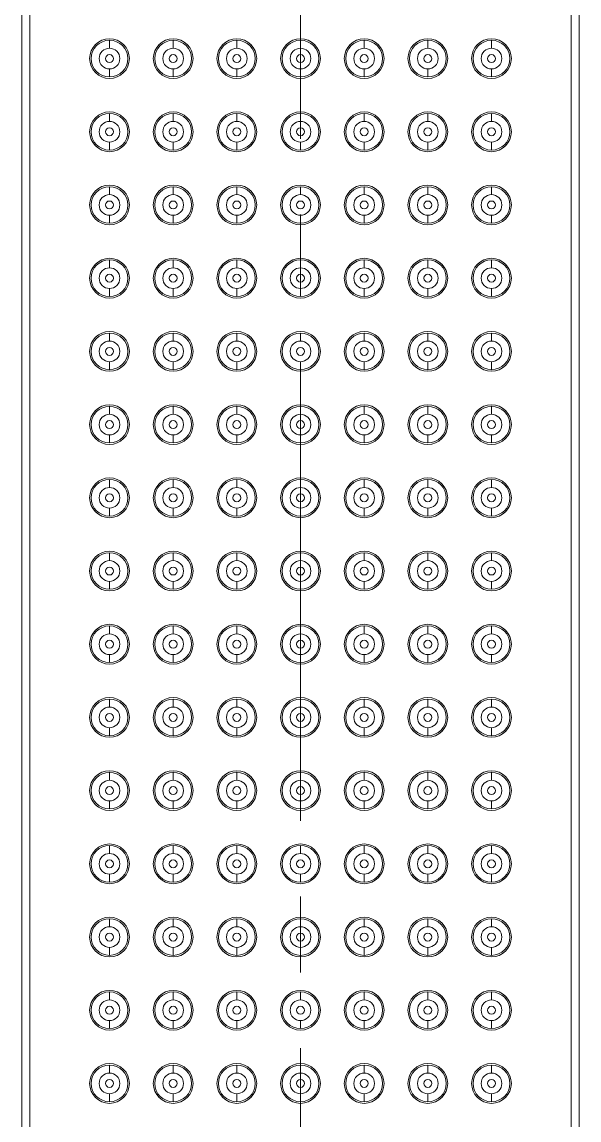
# Model space of a CAD drawing. Extents: x 2340 to 3468, y 0 to 827.
# Drawn here: x 2860.4 to 2895.4, y 502 to 571 of the extents above; entities that cross this region are included whole.
import ezdxf

# ---------------------------------------------------------------- set-up
doc = ezdxf.new("R2010")
doc.units = 0
doc.header["$LTSCALE"] = 3
doc.header["$MEASUREMENT"] = 0
doc.linetypes.add('CENTER2', pattern=[28.575, 19.05, -3.175, 3.175, -3.175])
doc.layers.add('1', color=7, linetype='CONTINUOUS')
doc.layers.add('Cneter', color=1, linetype='CENTER2', lineweight=13)

msp = doc.modelspace()

# ---------------------------------------------------------------- linework, layer by layer
at = {"layer": '1', "color": 7, "linetype": 'Continuous', "lineweight": 18}
for p, q in [((2860.396, 410.761), (2860.396, 635.061)), ((2895.396, 635.061), (2895.396, 410.761))]:
    msp.add_line(p, q, dxfattribs=at)
at = {"layer": '1', "color": 7, "linetype": 'Continuous', "lineweight": 13}
for p, q in [((2860.896, 635.061), (2860.896, 410.761)), ((2894.896, 410.761), (2894.896, 635.061)), ((2865.896, 569.811), (2865.896, 569.311)), ((2869.896, 569.811), (2869.896, 569.311)), ((2873.896, 569.811), (2873.896, 569.311)), ((2877.896, 569.811), (2877.896, 569.311)), ((2881.896, 569.811), (2881.896, 569.311)), ((2885.896, 569.811), (2885.896, 569.311)), ((2889.896, 569.811), (2889.896, 569.311)), ((2865.896, 567.511), (2865.896, 568.011)), ((2869.896, 567.511), (2869.896, 568.011)), ((2873.896, 567.511), (2873.896, 568.011)), ((2877.896, 567.511), (2877.896, 568.011)), ((2881.896, 567.511), (2881.896, 568.011)), ((2885.896, 567.511), (2885.896, 568.011)), ((2889.896, 567.511), (2889.896, 568.011)), ((2865.896, 565.211), (2865.896, 564.711)), ((2869.896, 565.211), (2869.896, 564.711)), ((2873.896, 565.211), (2873.896, 564.711)), ((2877.896, 565.211), (2877.896, 564.711)), ((2881.896, 565.211), (2881.896, 564.711)), ((2885.896, 565.211), (2885.896, 564.711)), ((2889.896, 565.211), (2889.896, 564.711)), ((2865.896, 562.911), (2865.896, 563.411)), ((2869.896, 562.911), (2869.896, 563.411)), ((2873.896, 562.911), (2873.896, 563.411)), ((2877.896, 562.911), (2877.896, 563.411)), ((2881.896, 562.911), (2881.896, 563.411)), ((2885.896, 562.911), (2885.896, 563.411)), ((2889.896, 562.911), (2889.896, 563.411)), ((2865.896, 560.611), (2865.896, 560.111)), ((2869.896, 560.611), (2869.896, 560.111)), ((2873.896, 560.611), (2873.896, 560.111)), ((2877.896, 560.611), (2877.896, 560.111)), ((2881.896, 560.611), (2881.896, 560.111)), ((2885.896, 560.611), (2885.896, 560.111)), ((2889.896, 560.611), (2889.896, 560.111)), ((2865.896, 558.311), (2865.896, 558.811)), ((2869.896, 558.311), (2869.896, 558.811)), ((2873.896, 558.311), (2873.896, 558.811)), ((2877.896, 558.311), (2877.896, 558.811)), ((2881.896, 558.311), (2881.896, 558.811)), ((2885.896, 558.311), (2885.896, 558.811)), ((2889.896, 558.311), (2889.896, 558.811)), ((2865.896, 556.011), (2865.896, 555.511)), ((2869.896, 556.011), (2869.896, 555.511)), ((2873.896, 556.011), (2873.896, 555.511)), ((2877.896, 556.011), (2877.896, 555.511)), ((2881.896, 556.011), (2881.896, 555.511)), ((2885.896, 556.011), (2885.896, 555.511)), ((2889.896, 556.011), (2889.896, 555.511)), ((2865.896, 553.711), (2865.896, 554.211)), ((2869.896, 553.711), (2869.896, 554.211)), ((2873.896, 553.711), (2873.896, 554.211)), ((2877.896, 553.711), (2877.896, 554.211)), ((2881.896, 553.711), (2881.896, 554.211)), ((2885.896, 553.711), (2885.896, 554.211)), ((2889.896, 553.711), (2889.896, 554.211)), ((2865.896, 551.411), (2865.896, 550.911)), ((2869.896, 551.411), (2869.896, 550.911)), ((2873.896, 551.411), (2873.896, 550.911)), ((2877.896, 551.411), (2877.896, 550.911)), ((2881.896, 551.411), (2881.896, 550.911)), ((2885.896, 551.411), (2885.896, 550.911)), ((2889.896, 551.411), (2889.896, 550.911)), ((2865.896, 549.111), (2865.896, 549.611)), ((2869.896, 549.111), (2869.896, 549.611)), ((2873.896, 549.111), (2873.896, 549.611)), ((2877.896, 549.111), (2877.896, 549.611)), ((2881.896, 549.111), (2881.896, 549.611)), ((2885.896, 549.111), (2885.896, 549.611)), ((2889.896, 549.111), (2889.896, 549.611)), ((2865.896, 546.811), (2865.896, 546.311)), ((2869.896, 546.811), (2869.896, 546.311)), ((2873.896, 546.811), (2873.896, 546.311)), ((2877.896, 546.811), (2877.896, 546.311)), ((2881.896, 546.811), (2881.896, 546.311)), ((2885.896, 546.811), (2885.896, 546.311)), ((2889.896, 546.811), (2889.896, 546.311)), ((2865.896, 544.511), (2865.896, 545.011)), ((2869.896, 544.511), (2869.896, 545.011)), ((2873.896, 544.511), (2873.896, 545.011)), ((2877.896, 544.511), (2877.896, 545.011)), ((2881.896, 544.511), (2881.896, 545.011)), ((2885.896, 544.511), (2885.896, 545.011)), ((2889.896, 544.511), (2889.896, 545.011)), ((2865.896, 542.211), (2865.896, 541.711)), ((2869.896, 542.211), (2869.896, 541.711)), ((2873.896, 542.211), (2873.896, 541.711)), ((2877.896, 542.211), (2877.896, 541.711)), ((2881.896, 542.211), (2881.896, 541.711)), ((2885.896, 542.211), (2885.896, 541.711)), ((2889.896, 542.211), (2889.896, 541.711)), ((2865.896, 539.911), (2865.896, 540.411)), ((2869.896, 539.911), (2869.896, 540.411)), ((2873.896, 539.911), (2873.896, 540.411)), ((2877.896, 539.911), (2877.896, 540.411)), ((2881.896, 539.911), (2881.896, 540.411)), ((2885.896, 539.911), (2885.896, 540.411)), ((2889.896, 539.911), (2889.896, 540.411)), ((2865.896, 537.611), (2865.896, 537.111)), ((2869.896, 537.611), (2869.896, 537.111)), ((2873.896, 537.611), (2873.896, 537.111)), ((2877.896, 537.611), (2877.896, 537.111)), ((2881.896, 537.611), (2881.896, 537.111)), ((2885.896, 537.611), (2885.896, 537.111)), ((2889.896, 537.611), (2889.896, 537.111)), ((2865.896, 535.311), (2865.896, 535.811)), ((2869.896, 535.311), (2869.896, 535.811)), ((2873.896, 535.311), (2873.896, 535.811)), ((2877.896, 535.311), (2877.896, 535.811)), ((2881.896, 535.311), (2881.896, 535.811)), ((2885.896, 535.311), (2885.896, 535.811)), ((2889.896, 535.311), (2889.896, 535.811)), ((2865.896, 533.011), (2865.896, 532.511)), ((2869.896, 533.011), (2869.896, 532.511)), ((2873.896, 533.011), (2873.896, 532.511)), ((2877.896, 533.011), (2877.896, 532.511)), ((2881.896, 533.011), (2881.896, 532.511)), ((2885.896, 533.011), (2885.896, 532.511)), ((2889.896, 533.011), (2889.896, 532.511)), ((2865.896, 530.711), (2865.896, 531.211)), ((2869.896, 530.711), (2869.896, 531.211)), ((2873.896, 530.711), (2873.896, 531.211)), ((2877.896, 530.711), (2877.896, 531.211)), ((2881.896, 530.711), (2881.896, 531.211)), ((2885.896, 530.711), (2885.896, 531.211)), ((2889.896, 530.711), (2889.896, 531.211)), ((2865.896, 528.411), (2865.896, 527.911)), ((2869.896, 528.411), (2869.896, 527.911)), ((2873.896, 528.411), (2873.896, 527.911)), ((2877.896, 528.411), (2877.896, 527.911)), ((2881.896, 528.411), (2881.896, 527.911)), ((2885.896, 528.411), (2885.896, 527.911)), ((2889.896, 528.411), (2889.896, 527.911)), ((2865.896, 526.111), (2865.896, 526.611)), ((2869.896, 526.111), (2869.896, 526.611)), ((2873.896, 526.111), (2873.896, 526.611)), ((2877.896, 526.111), (2877.896, 526.611)), ((2881.896, 526.111), (2881.896, 526.611)), ((2885.896, 526.111), (2885.896, 526.611)), ((2889.896, 526.111), (2889.896, 526.611)), ((2865.896, 523.811), (2865.896, 523.311)), ((2869.896, 523.811), (2869.896, 523.311)), ((2873.896, 523.811), (2873.896, 523.311)), ((2877.896, 523.811), (2877.896, 523.311)), ((2881.896, 523.811), (2881.896, 523.311)), ((2885.896, 523.811), (2885.896, 523.311)), ((2889.896, 523.811), (2889.896, 523.311)), ((2865.896, 521.511), (2865.896, 522.011)), ((2869.896, 521.511), (2869.896, 522.011)), ((2873.896, 521.511), (2873.896, 522.011)), ((2877.896, 521.511), (2877.896, 522.011)), ((2881.896, 521.511), (2881.896, 522.011)), ((2885.896, 521.511), (2885.896, 522.011)), ((2889.896, 521.511), (2889.896, 522.011)), ((2865.896, 519.211), (2865.896, 518.711)), ((2869.896, 519.211), (2869.896, 518.711)), ((2873.896, 519.211), (2873.896, 518.711)), ((2877.896, 519.211), (2877.896, 518.711)), ((2881.896, 519.211), (2881.896, 518.711)), ((2885.896, 519.211), (2885.896, 518.711)), ((2889.896, 519.211), (2889.896, 518.711)), ((2865.896, 516.911), (2865.896, 517.411)), ((2869.896, 516.911), (2869.896, 517.411)), ((2873.896, 516.911), (2873.896, 517.411)), ((2877.896, 516.911), (2877.896, 517.411)), ((2881.896, 516.911), (2881.896, 517.411)), ((2885.896, 516.911), (2885.896, 517.411)), ((2889.896, 516.911), (2889.896, 517.411)), ((2865.896, 514.611), (2865.896, 514.111)), ((2869.896, 514.611), (2869.896, 514.111)), ((2873.896, 514.611), (2873.896, 514.111)), ((2877.896, 514.611), (2877.896, 514.111)), ((2881.896, 514.611), (2881.896, 514.111)), ((2885.896, 514.611), (2885.896, 514.111)), ((2889.896, 514.611), (2889.896, 514.111)), ((2865.896, 512.311), (2865.896, 512.811)), ((2869.896, 512.311), (2869.896, 512.811)), ((2873.896, 512.311), (2873.896, 512.811)), ((2877.896, 512.311), (2877.896, 512.811)), ((2881.896, 512.311), (2881.896, 512.811)), ((2885.896, 512.311), (2885.896, 512.811)), ((2889.896, 512.311), (2889.896, 512.811)), ((2865.896, 510.011), (2865.896, 509.511)), ((2869.896, 510.011), (2869.896, 509.511)), ((2873.896, 510.011), (2873.896, 509.511)), ((2877.896, 510.011), (2877.896, 509.511)), ((2881.896, 510.011), (2881.896, 509.511)), ((2885.896, 510.011), (2885.896, 509.511)), ((2889.896, 510.011), (2889.896, 509.511)), ((2865.896, 507.711), (2865.896, 508.211)), ((2869.896, 507.711), (2869.896, 508.211)), ((2873.896, 507.711), (2873.896, 508.211)), ((2877.896, 507.711), (2877.896, 508.211)), ((2881.896, 507.711), (2881.896, 508.211)), ((2885.896, 507.711), (2885.896, 508.211)), ((2889.896, 507.711), (2889.896, 508.211)), ((2865.896, 505.411), (2865.896, 504.911)), ((2869.896, 505.411), (2869.896, 504.911)), ((2873.896, 505.411), (2873.896, 504.911)), ((2877.896, 505.411), (2877.896, 504.911)), ((2881.896, 505.411), (2881.896, 504.911)), ((2885.896, 505.411), (2885.896, 504.911)), ((2889.896, 505.411), (2889.896, 504.911)), ((2865.896, 503.111), (2865.896, 503.611)), ((2869.896, 503.111), (2869.896, 503.611)), ((2873.896, 503.111), (2873.896, 503.611)), ((2877.896, 503.111), (2877.896, 503.611)), ((2881.896, 503.111), (2881.896, 503.611)), ((2885.896, 503.111), (2885.896, 503.611)), ((2889.896, 503.111), (2889.896, 503.611))]:
    msp.add_line(p, q, dxfattribs=at)
at = {"layer": '1', "color": 7, "linetype": 'Continuous', "lineweight": 18}
for centre, radius, start, end in [((2865.896, 568.661), 1.25, 0, 180), ((2865.896, 568.661), 1.15, 90, 270), ((2865.896, 568.661), 1.15, 270, 90), ((2869.896, 568.661), 1.25, 0, 180), ((2869.896, 568.661), 1.15, 90, 270), ((2869.896, 568.661), 1.15, 270, 90), ((2873.896, 568.661), 1.25, 0, 180), ((2873.896, 568.661), 1.15, 90, 270), ((2873.896, 568.661), 1.15, 270, 90), ((2877.896, 568.661), 1.25, 90, 180), ((2877.896, 568.661), 1.15, 90, 270), ((2877.896, 568.661), 1.25, 0, 90), ((2877.896, 568.661), 1.15, 270, 90), ((2881.896, 568.661), 1.25, 0, 180), ((2881.896, 568.661), 1.15, 90, 270), ((2881.896, 568.661), 1.15, 270, 90), ((2885.896, 568.661), 1.25, 0, 180), ((2885.896, 568.661), 1.15, 90, 270), ((2885.896, 568.661), 1.15, 270, 90), ((2889.896, 568.661), 1.25, 0, 180), ((2889.896, 568.661), 1.15, 90, 270), ((2889.896, 568.661), 1.15, 270, 90), ((2865.896, 568.661), 1.25, 180, 0), ((2865.896, 568.661), 0.25, 90, 270), ((2865.896, 568.661), 0.25, 270, 90), ((2869.896, 568.661), 1.25, 180, 0), ((2869.896, 568.661), 0.25, 90, 270), ((2869.896, 568.661), 0.25, 270, 90), ((2873.896, 568.661), 1.25, 180, 0), ((2873.896, 568.661), 0.25, 90, 270), ((2873.896, 568.661), 0.25, 270, 90), ((2877.896, 568.661), 1.25, 180, 270), ((2877.896, 568.661), 0.25, 90, 270), ((2877.896, 568.661), 0.25, 270, 90), ((2877.896, 568.661), 1.25, 270, 0), ((2881.896, 568.661), 1.25, 180, 0), ((2881.896, 568.661), 0.25, 90, 270), ((2881.896, 568.661), 0.25, 270, 90), ((2885.896, 568.661), 1.25, 180, 0), ((2885.896, 568.661), 0.25, 90, 270), ((2885.896, 568.661), 0.25, 270, 90), ((2889.896, 568.661), 1.25, 180, 0), ((2889.896, 568.661), 0.25, 90, 270), ((2889.896, 568.661), 0.25, 270, 90), ((2865.896, 564.061), 1.25, 0, 180), ((2865.896, 564.061), 1.15, 90, 270), ((2865.896, 564.061), 1.15, 270, 90), ((2869.896, 564.061), 1.25, 0, 180), ((2869.896, 564.061), 1.15, 90, 270), ((2869.896, 564.061), 1.15, 270, 90), ((2873.896, 564.061), 1.25, 0, 180), ((2873.896, 564.061), 1.15, 90, 270), ((2873.896, 564.061), 1.15, 270, 90), ((2877.896, 564.061), 1.25, 90, 180), ((2877.896, 564.061), 1.15, 90, 270), ((2877.896, 564.061), 1.25, 0, 90), ((2877.896, 564.061), 1.15, 270, 90), ((2881.896, 564.061), 1.25, 0, 180), ((2881.896, 564.061), 1.15, 90, 270), ((2881.896, 564.061), 1.15, 270, 90), ((2885.896, 564.061), 1.25, 0, 180), ((2885.896, 564.061), 1.15, 90, 270), ((2885.896, 564.061), 1.15, 270, 90), ((2889.896, 564.061), 1.25, 0, 180), ((2889.896, 564.061), 1.15, 90, 270), ((2889.896, 564.061), 1.15, 270, 90), ((2865.896, 564.061), 1.25, 180, 0), ((2865.896, 564.061), 0.25, 90, 270), ((2865.896, 564.061), 0.25, 270, 90), ((2869.896, 564.061), 1.25, 180, 0), ((2869.896, 564.061), 0.25, 90, 270), ((2869.896, 564.061), 0.25, 270, 90), ((2873.896, 564.061), 1.25, 180, 0), ((2873.896, 564.061), 0.25, 90, 270), ((2873.896, 564.061), 0.25, 270, 90), ((2877.896, 564.061), 1.25, 180, 270), ((2877.896, 564.061), 0.25, 90, 270), ((2877.896, 564.061), 0.25, 270, 90), ((2877.896, 564.061), 1.25, 270, 0), ((2881.896, 564.061), 1.25, 180, 0), ((2881.896, 564.061), 0.25, 90, 270), ((2881.896, 564.061), 0.25, 270, 90), ((2885.896, 564.061), 1.25, 180, 0), ((2885.896, 564.061), 0.25, 90, 270), ((2885.896, 564.061), 0.25, 270, 90), ((2889.896, 564.061), 1.25, 180, 0), ((2889.896, 564.061), 0.25, 90, 270), ((2889.896, 564.061), 0.25, 270, 90), ((2865.896, 559.461), 1.25, 0, 180), ((2865.896, 559.461), 1.15, 90, 270), ((2865.896, 559.461), 1.15, 270, 90), ((2869.896, 559.461), 1.25, 0, 180), ((2869.896, 559.461), 1.15, 90, 270), ((2869.896, 559.461), 1.15, 270, 90), ((2873.896, 559.461), 1.25, 0, 180), ((2873.896, 559.461), 1.15, 90, 270), ((2873.896, 559.461), 1.15, 270, 90), ((2877.896, 559.461), 1.25, 90, 180), ((2877.896, 559.461), 1.15, 90, 270), ((2877.896, 559.461), 1.25, 0, 90), ((2877.896, 559.461), 1.15, 270, 90), ((2881.896, 559.461), 1.25, 0, 180), ((2881.896, 559.461), 1.15, 90, 270), ((2881.896, 559.461), 1.15, 270, 90), ((2885.896, 559.461), 1.25, 0, 180), ((2885.896, 559.461), 1.15, 90, 270), ((2885.896, 559.461), 1.15, 270, 90), ((2889.896, 559.461), 1.25, 0, 180), ((2889.896, 559.461), 1.15, 90, 270), ((2889.896, 559.461), 1.15, 270, 90), ((2865.896, 559.461), 0.25, 90, 270), ((2865.896, 559.461), 0.25, 270, 90), ((2869.896, 559.461), 0.25, 90, 270), ((2869.896, 559.461), 0.25, 270, 90), ((2873.896, 559.461), 0.25, 90, 270), ((2873.896, 559.461), 0.25, 270, 90), ((2877.896, 559.461), 0.25, 90, 270), ((2877.896, 559.461), 0.25, 270, 90), ((2881.896, 559.461), 0.25, 90, 270), ((2881.896, 559.461), 0.25, 270, 90), ((2885.896, 559.461), 0.25, 90, 270), ((2885.896, 559.461), 0.25, 270, 90), ((2889.896, 559.461), 0.25, 90, 270), ((2889.896, 559.461), 0.25, 270, 90), ((2865.896, 559.461), 1.25, 180, 0), ((2869.896, 559.461), 1.25, 180, 0), ((2873.896, 559.461), 1.25, 180, 0), ((2877.896, 559.461), 1.25, 180, 270), ((2877.896, 559.461), 1.25, 270, 0), ((2881.896, 559.461), 1.25, 180, 0), ((2885.896, 559.461), 1.25, 180, 0), ((2889.896, 559.461), 1.25, 180, 0), ((2865.896, 554.861), 1.25, 0, 180), ((2865.896, 554.861), 1.15, 90, 270), ((2865.896, 554.861), 1.15, 270, 90), ((2869.896, 554.861), 1.25, 0, 180), ((2869.896, 554.861), 1.15, 90, 270), ((2869.896, 554.861), 1.15, 270, 90), ((2873.896, 554.861), 1.25, 0, 180), ((2873.896, 554.861), 1.15, 90, 270), ((2873.896, 554.861), 1.15, 270, 90), ((2877.896, 554.861), 1.25, 90, 180), ((2877.896, 554.861), 1.15, 90, 270), ((2877.896, 554.861), 1.25, 0, 90), ((2877.896, 554.861), 1.15, 270, 90), ((2881.896, 554.861), 1.25, 0, 180), ((2881.896, 554.861), 1.15, 90, 270), ((2881.896, 554.861), 1.15, 270, 90), ((2885.896, 554.861), 1.25, 0, 180), ((2885.896, 554.861), 1.15, 90, 270), ((2885.896, 554.861), 1.15, 270, 90), ((2889.896, 554.861), 1.25, 0, 180), ((2889.896, 554.861), 1.15, 90, 270), ((2889.896, 554.861), 1.15, 270, 90), ((2865.896, 554.861), 1.25, 180, 0), ((2865.896, 554.861), 0.25, 90, 270), ((2865.896, 554.861), 0.25, 270, 90), ((2869.896, 554.861), 1.25, 180, 0), ((2869.896, 554.861), 0.25, 90, 270), ((2869.896, 554.861), 0.25, 270, 90), ((2873.896, 554.861), 1.25, 180, 0), ((2873.896, 554.861), 0.25, 90, 270), ((2873.896, 554.861), 0.25, 270, 90), ((2877.896, 554.861), 1.25, 180, 270), ((2877.896, 554.861), 0.25, 90, 270), ((2877.896, 554.861), 0.25, 270, 90), ((2877.896, 554.861), 1.25, 270, 0), ((2881.896, 554.861), 1.25, 180, 0), ((2881.896, 554.861), 0.25, 90, 270), ((2881.896, 554.861), 0.25, 270, 90), ((2885.896, 554.861), 1.25, 180, 0), ((2885.896, 554.861), 0.25, 90, 270), ((2885.896, 554.861), 0.25, 270, 90), ((2889.896, 554.861), 1.25, 180, 0), ((2889.896, 554.861), 0.25, 90, 270), ((2889.896, 554.861), 0.25, 270, 90), ((2865.896, 550.261), 1.25, 0, 180), ((2865.896, 550.261), 1.15, 90, 270), ((2865.896, 550.261), 1.15, 270, 90), ((2869.896, 550.261), 1.25, 0, 180), ((2869.896, 550.261), 1.15, 90, 270), ((2869.896, 550.261), 1.15, 270, 90), ((2873.896, 550.261), 1.25, 0, 180), ((2873.896, 550.261), 1.15, 90, 270), ((2873.896, 550.261), 1.15, 270, 90), ((2877.896, 550.261), 1.25, 90, 180), ((2877.896, 550.261), 1.15, 90, 270), ((2877.896, 550.261), 1.25, 0, 90), ((2877.896, 550.261), 1.15, 270, 90), ((2881.896, 550.261), 1.25, 0, 180), ((2881.896, 550.261), 1.15, 90, 270), ((2881.896, 550.261), 1.15, 270, 90), ((2885.896, 550.261), 1.25, 0, 180), ((2885.896, 550.261), 1.15, 90, 270), ((2885.896, 550.261), 1.15, 270, 90), ((2889.896, 550.261), 1.25, 0, 180), ((2889.896, 550.261), 1.15, 90, 270), ((2889.896, 550.261), 1.15, 270, 90), ((2865.896, 550.261), 1.25, 180, 0), ((2865.896, 550.261), 0.25, 90, 270), ((2865.896, 550.261), 0.25, 270, 90), ((2869.896, 550.261), 1.25, 180, 0), ((2869.896, 550.261), 0.25, 90, 270), ((2869.896, 550.261), 0.25, 270, 90), ((2873.896, 550.261), 1.25, 180, 0), ((2873.896, 550.261), 0.25, 90, 270), ((2873.896, 550.261), 0.25, 270, 90), ((2877.896, 550.261), 1.25, 180, 270), ((2877.896, 550.261), 0.25, 90, 270), ((2877.896, 550.261), 0.25, 270, 90), ((2877.896, 550.261), 1.25, 270, 0), ((2881.896, 550.261), 1.25, 180, 0), ((2881.896, 550.261), 0.25, 90, 270), ((2881.896, 550.261), 0.25, 270, 90), ((2885.896, 550.261), 1.25, 180, 0), ((2885.896, 550.261), 0.25, 90, 270), ((2885.896, 550.261), 0.25, 270, 90), ((2889.896, 550.261), 1.25, 180, 0), ((2889.896, 550.261), 0.25, 90, 270), ((2889.896, 550.261), 0.25, 270, 90), ((2865.896, 545.661), 1.25, 0, 180), ((2865.896, 545.661), 1.15, 90, 270), ((2865.896, 545.661), 1.15, 270, 90), ((2869.896, 545.661), 1.25, 0, 180), ((2869.896, 545.661), 1.15, 90, 270), ((2869.896, 545.661), 1.15, 270, 90), ((2873.896, 545.661), 1.25, 0, 180), ((2873.896, 545.661), 1.15, 90, 270), ((2873.896, 545.661), 1.15, 270, 90), ((2877.896, 545.661), 1.25, 90, 180), ((2877.896, 545.661), 1.15, 90, 270), ((2877.896, 545.661), 1.25, 0, 90), ((2877.896, 545.661), 1.15, 270, 90), ((2881.896, 545.661), 1.25, 0, 180), ((2881.896, 545.661), 1.15, 90, 270), ((2881.896, 545.661), 1.15, 270, 90), ((2885.896, 545.661), 1.25, 0, 180), ((2885.896, 545.661), 1.15, 90, 270), ((2885.896, 545.661), 1.15, 270, 90), ((2889.896, 545.661), 1.25, 0, 180), ((2889.896, 545.661), 1.15, 90, 270), ((2889.896, 545.661), 1.15, 270, 90), ((2865.896, 545.661), 0.25, 90, 270), ((2865.896, 545.661), 0.25, 270, 90), ((2869.896, 545.661), 0.25, 90, 270), ((2869.896, 545.661), 0.25, 270, 90), ((2873.896, 545.661), 0.25, 90, 270), ((2873.896, 545.661), 0.25, 270, 90), ((2877.896, 545.661), 0.25, 90, 270), ((2877.896, 545.661), 0.25, 270, 90), ((2881.896, 545.661), 0.25, 90, 270), ((2881.896, 545.661), 0.25, 270, 90), ((2885.896, 545.661), 0.25, 90, 270), ((2885.896, 545.661), 0.25, 270, 90), ((2889.896, 545.661), 0.25, 90, 270), ((2889.896, 545.661), 0.25, 270, 90), ((2865.896, 545.661), 1.25, 180, 0), ((2869.896, 545.661), 1.25, 180, 0), ((2873.896, 545.661), 1.25, 180, 0), ((2877.896, 545.661), 1.25, 180, 270), ((2877.896, 545.661), 1.25, 270, 0), ((2881.896, 545.661), 1.25, 180, 0), ((2885.896, 545.661), 1.25, 180, 0), ((2889.896, 545.661), 1.25, 180, 0), ((2865.896, 541.061), 1.25, 0, 180), ((2865.896, 541.061), 1.15, 90, 270), ((2865.896, 541.061), 1.15, 270, 90), ((2869.896, 541.061), 1.25, 0, 180), ((2869.896, 541.061), 1.15, 90, 270), ((2869.896, 541.061), 1.15, 270, 90), ((2873.896, 541.061), 1.25, 0, 180), ((2873.896, 541.061), 1.15, 90, 270), ((2873.896, 541.061), 1.15, 270, 90), ((2877.896, 541.061), 1.25, 90, 180), ((2877.896, 541.061), 1.15, 90, 270), ((2877.896, 541.061), 1.25, 0, 90), ((2877.896, 541.061), 1.15, 270, 90), ((2881.896, 541.061), 1.25, 0, 180), ((2881.896, 541.061), 1.15, 90, 270), ((2881.896, 541.061), 1.15, 270, 90), ((2885.896, 541.061), 1.25, 0, 180), ((2885.896, 541.061), 1.15, 90, 270), ((2885.896, 541.061), 1.15, 270, 90), ((2889.896, 541.061), 1.25, 0, 180), ((2889.896, 541.061), 1.15, 90, 270), ((2889.896, 541.061), 1.15, 270, 90), ((2865.896, 541.061), 1.25, 180, 0), ((2865.896, 541.061), 0.25, 90, 270), ((2865.896, 541.061), 0.25, 270, 90), ((2869.896, 541.061), 1.25, 180, 0), ((2869.896, 541.061), 0.25, 90, 270), ((2869.896, 541.061), 0.25, 270, 90), ((2873.896, 541.061), 1.25, 180, 0), ((2873.896, 541.061), 0.25, 90, 270), ((2873.896, 541.061), 0.25, 270, 90), ((2877.896, 541.061), 1.25, 180, 270), ((2877.896, 541.061), 0.25, 90, 270), ((2877.896, 541.061), 0.25, 270, 90), ((2877.896, 541.061), 1.25, 270, 0), ((2881.896, 541.061), 1.25, 180, 0), ((2881.896, 541.061), 0.25, 90, 270), ((2881.896, 541.061), 0.25, 270, 90), ((2885.896, 541.061), 1.25, 180, 0), ((2885.896, 541.061), 0.25, 90, 270), ((2885.896, 541.061), 0.25, 270, 90), ((2889.896, 541.061), 1.25, 180, 0), ((2889.896, 541.061), 0.25, 90, 270), ((2889.896, 541.061), 0.25, 270, 90), ((2865.896, 536.461), 1.25, 0, 180), ((2865.896, 536.461), 1.15, 90, 270), ((2865.896, 536.461), 1.15, 270, 90), ((2869.896, 536.461), 1.25, 0, 180), ((2869.896, 536.461), 1.15, 90, 270), ((2869.896, 536.461), 1.15, 270, 90), ((2873.896, 536.461), 1.25, 0, 180), ((2873.896, 536.461), 1.15, 90, 270), ((2873.896, 536.461), 1.15, 270, 90), ((2877.896, 536.461), 1.25, 90, 180), ((2877.896, 536.461), 1.15, 90, 270), ((2877.896, 536.461), 1.25, 0, 90), ((2877.896, 536.461), 1.15, 270, 90), ((2881.896, 536.461), 1.25, 0, 180), ((2881.896, 536.461), 1.15, 90, 270), ((2881.896, 536.461), 1.15, 270, 90), ((2885.896, 536.461), 1.25, 0, 180), ((2885.896, 536.461), 1.15, 90, 270), ((2885.896, 536.461), 1.15, 270, 90), ((2889.896, 536.461), 1.25, 0, 180), ((2889.896, 536.461), 1.15, 90, 270), ((2889.896, 536.461), 1.15, 270, 90), ((2865.896, 536.461), 1.25, 180, 0), ((2865.896, 536.461), 0.25, 90, 270), ((2865.896, 536.461), 0.25, 270, 90), ((2869.896, 536.461), 1.25, 180, 0), ((2869.896, 536.461), 0.25, 90, 270), ((2869.896, 536.461), 0.25, 270, 90), ((2873.896, 536.461), 1.25, 180, 0), ((2873.896, 536.461), 0.25, 90, 270), ((2873.896, 536.461), 0.25, 270, 90), ((2877.896, 536.461), 1.25, 180, 270), ((2877.896, 536.461), 0.25, 90, 270), ((2877.896, 536.461), 0.25, 270, 90), ((2877.896, 536.461), 1.25, 270, 0), ((2881.896, 536.461), 1.25, 180, 0), ((2881.896, 536.461), 0.25, 90, 270), ((2881.896, 536.461), 0.25, 270, 90), ((2885.896, 536.461), 1.25, 180, 0), ((2885.896, 536.461), 0.25, 90, 270), ((2885.896, 536.461), 0.25, 270, 90), ((2889.896, 536.461), 1.25, 180, 0), ((2889.896, 536.461), 0.25, 90, 270), ((2889.896, 536.461), 0.25, 270, 90), ((2865.896, 531.861), 1.25, 0, 180), ((2865.896, 531.861), 1.15, 90, 270), ((2865.896, 531.861), 1.15, 270, 90), ((2869.896, 531.861), 1.25, 0, 180), ((2869.896, 531.861), 1.15, 90, 270), ((2869.896, 531.861), 1.15, 270, 90), ((2873.896, 531.861), 1.25, 0, 180), ((2873.896, 531.861), 1.15, 90, 270), ((2873.896, 531.861), 1.15, 270, 90), ((2877.896, 531.861), 1.25, 90, 180), ((2877.896, 531.861), 1.15, 90, 270), ((2877.896, 531.861), 1.25, 0, 90), ((2877.896, 531.861), 1.15, 270, 90), ((2881.896, 531.861), 1.25, 0, 180), ((2881.896, 531.861), 1.15, 90, 270), ((2881.896, 531.861), 1.15, 270, 90), ((2885.896, 531.861), 1.25, 0, 180), ((2885.896, 531.861), 1.15, 90, 270), ((2885.896, 531.861), 1.15, 270, 90), ((2889.896, 531.861), 1.25, 0, 180), ((2889.896, 531.861), 1.15, 90, 270), ((2889.896, 531.861), 1.15, 270, 90), ((2865.896, 531.861), 0.25, 90, 270), ((2865.896, 531.861), 0.25, 270, 90), ((2869.896, 531.861), 0.25, 90, 270), ((2869.896, 531.861), 0.25, 270, 90), ((2873.896, 531.861), 0.25, 90, 270), ((2873.896, 531.861), 0.25, 270, 90), ((2877.896, 531.861), 0.25, 90, 270), ((2877.896, 531.861), 0.25, 270, 90), ((2881.896, 531.861), 0.25, 90, 270), ((2881.896, 531.861), 0.25, 270, 90), ((2885.896, 531.861), 0.25, 90, 270), ((2885.896, 531.861), 0.25, 270, 90), ((2889.896, 531.861), 0.25, 90, 270), ((2889.896, 531.861), 0.25, 270, 90), ((2865.896, 531.861), 1.25, 180, 0), ((2869.896, 531.861), 1.25, 180, 0), ((2873.896, 531.861), 1.25, 180, 0), ((2877.896, 531.861), 1.25, 180, 270), ((2877.896, 531.861), 1.25, 270, 0), ((2881.896, 531.861), 1.25, 180, 0), ((2885.896, 531.861), 1.25, 180, 0), ((2889.896, 531.861), 1.25, 180, 0), ((2865.896, 527.261), 1.25, 0, 180), ((2865.896, 527.261), 1.15, 90, 270), ((2865.896, 527.261), 1.15, 270, 90), ((2869.896, 527.261), 1.25, 0, 180), ((2869.896, 527.261), 1.15, 90, 270), ((2869.896, 527.261), 1.15, 270, 90), ((2873.896, 527.261), 1.25, 0, 180), ((2873.896, 527.261), 1.15, 90, 270), ((2873.896, 527.261), 1.15, 270, 90), ((2877.896, 527.261), 1.25, 90, 180), ((2877.896, 527.261), 1.15, 90, 270), ((2877.896, 527.261), 1.25, 0, 90), ((2877.896, 527.261), 1.15, 270, 90), ((2881.896, 527.261), 1.25, 0, 180), ((2881.896, 527.261), 1.15, 90, 270), ((2881.896, 527.261), 1.15, 270, 90), ((2885.896, 527.261), 1.25, 0, 180), ((2885.896, 527.261), 1.15, 90, 270), ((2885.896, 527.261), 1.15, 270, 90), ((2889.896, 527.261), 1.25, 0, 180), ((2889.896, 527.261), 1.15, 90, 270), ((2889.896, 527.261), 1.15, 270, 90), ((2865.896, 527.261), 1.25, 180, 0), ((2865.896, 527.261), 0.25, 90, 270), ((2865.896, 527.261), 0.25, 270, 90), ((2869.896, 527.261), 1.25, 180, 0), ((2869.896, 527.261), 0.25, 90, 270), ((2869.896, 527.261), 0.25, 270, 90), ((2873.896, 527.261), 1.25, 180, 0), ((2873.896, 527.261), 0.25, 90, 270), ((2873.896, 527.261), 0.25, 270, 90), ((2877.896, 527.261), 1.25, 180, 270), ((2877.896, 527.261), 0.25, 90, 270), ((2877.896, 527.261), 0.25, 270, 90), ((2877.896, 527.261), 1.25, 270, 0), ((2881.896, 527.261), 1.25, 180, 0), ((2881.896, 527.261), 0.25, 90, 270), ((2881.896, 527.261), 0.25, 270, 90), ((2885.896, 527.261), 1.25, 180, 0), ((2885.896, 527.261), 0.25, 90, 270), ((2885.896, 527.261), 0.25, 270, 90), ((2889.896, 527.261), 1.25, 180, 0), ((2889.896, 527.261), 0.25, 90, 270), ((2889.896, 527.261), 0.25, 270, 90), ((2865.896, 522.661), 1.25, 0, 180), ((2865.896, 522.661), 1.15, 90, 270), ((2865.896, 522.661), 1.15, 270, 90), ((2869.896, 522.661), 1.25, 0, 180), ((2869.896, 522.661), 1.15, 90, 270), ((2869.896, 522.661), 1.15, 270, 90), ((2873.896, 522.661), 1.25, 0, 180), ((2873.896, 522.661), 1.15, 90, 270), ((2873.896, 522.661), 1.15, 270, 90), ((2877.896, 522.661), 1.25, 90, 180), ((2877.896, 522.661), 1.15, 90, 270), ((2877.896, 522.661), 1.25, 0, 90), ((2877.896, 522.661), 1.15, 270, 90), ((2881.896, 522.661), 1.25, 0, 180), ((2881.896, 522.661), 1.15, 90, 270), ((2881.896, 522.661), 1.15, 270, 90), ((2885.896, 522.661), 1.25, 0, 180), ((2885.896, 522.661), 1.15, 90, 270), ((2885.896, 522.661), 1.15, 270, 90), ((2889.896, 522.661), 1.25, 0, 180), ((2889.896, 522.661), 1.15, 90, 270), ((2889.896, 522.661), 1.15, 270, 90), ((2865.896, 522.661), 1.25, 180, 0), ((2865.896, 522.661), 0.25, 90, 270), ((2865.896, 522.661), 0.25, 270, 90), ((2869.896, 522.661), 1.25, 180, 0), ((2869.896, 522.661), 0.25, 90, 270), ((2869.896, 522.661), 0.25, 270, 90), ((2873.896, 522.661), 1.25, 180, 0), ((2873.896, 522.661), 0.25, 90, 270), ((2873.896, 522.661), 0.25, 270, 90), ((2877.896, 522.661), 1.25, 180, 270), ((2877.896, 522.661), 0.25, 90, 270), ((2877.896, 522.661), 0.25, 270, 90), ((2877.896, 522.661), 1.25, 270, 0), ((2881.896, 522.661), 1.25, 180, 0), ((2881.896, 522.661), 0.25, 90, 270), ((2881.896, 522.661), 0.25, 270, 90), ((2885.896, 522.661), 1.25, 180, 0), ((2885.896, 522.661), 0.25, 90, 270), ((2885.896, 522.661), 0.25, 270, 90), ((2889.896, 522.661), 1.25, 180, 0), ((2889.896, 522.661), 0.25, 90, 270), ((2889.896, 522.661), 0.25, 270, 90), ((2865.896, 518.061), 1.25, 0, 180), ((2865.896, 518.061), 1.15, 90, 270), ((2865.896, 518.061), 1.15, 270, 90), ((2869.896, 518.061), 1.25, 0, 180), ((2869.896, 518.061), 1.15, 90, 270), ((2869.896, 518.061), 1.15, 270, 90), ((2873.896, 518.061), 1.25, 0, 180), ((2873.896, 518.061), 1.15, 90, 270), ((2873.896, 518.061), 1.15, 270, 90), ((2877.896, 518.061), 1.25, 90, 180), ((2877.896, 518.061), 1.15, 90, 270), ((2877.896, 518.061), 1.25, 0, 90), ((2877.896, 518.061), 1.15, 270, 90), ((2881.896, 518.061), 1.25, 0, 180), ((2881.896, 518.061), 1.15, 90, 270), ((2881.896, 518.061), 1.15, 270, 90), ((2885.896, 518.061), 1.25, 0, 180), ((2885.896, 518.061), 1.15, 90, 270), ((2885.896, 518.061), 1.15, 270, 90), ((2889.896, 518.061), 1.25, 0, 180), ((2889.896, 518.061), 1.15, 90, 270), ((2889.896, 518.061), 1.15, 270, 90), ((2865.896, 518.061), 0.25, 90, 270), ((2865.896, 518.061), 0.25, 270, 90), ((2869.896, 518.061), 0.25, 90, 270), ((2869.896, 518.061), 0.25, 270, 90), ((2873.896, 518.061), 0.25, 90, 270), ((2873.896, 518.061), 0.25, 270, 90), ((2877.896, 518.061), 0.25, 90, 270), ((2877.896, 518.061), 0.25, 270, 90), ((2881.896, 518.061), 0.25, 90, 270), ((2881.896, 518.061), 0.25, 270, 90), ((2885.896, 518.061), 0.25, 90, 270), ((2885.896, 518.061), 0.25, 270, 90), ((2889.896, 518.061), 0.25, 90, 270), ((2889.896, 518.061), 0.25, 270, 90), ((2865.896, 518.061), 1.25, 180, 0), ((2869.896, 518.061), 1.25, 180, 0), ((2873.896, 518.061), 1.25, 180, 0), ((2877.896, 518.061), 1.25, 180, 270), ((2877.896, 518.061), 1.25, 270, 0), ((2881.896, 518.061), 1.25, 180, 0), ((2885.896, 518.061), 1.25, 180, 0), ((2889.896, 518.061), 1.25, 180, 0), ((2865.896, 513.461), 1.25, 0, 180), ((2865.896, 513.461), 1.15, 90, 270), ((2865.896, 513.461), 1.15, 270, 90), ((2869.896, 513.461), 1.25, 0, 180), ((2869.896, 513.461), 1.15, 90, 270), ((2869.896, 513.461), 1.15, 270, 90), ((2873.896, 513.461), 1.25, 0, 180), ((2873.896, 513.461), 1.15, 90, 270), ((2873.896, 513.461), 1.15, 270, 90), ((2877.896, 513.461), 1.25, 90, 180), ((2877.896, 513.461), 1.15, 90, 270), ((2877.896, 513.461), 1.25, 0, 90), ((2877.896, 513.461), 1.15, 270, 90), ((2881.896, 513.461), 1.25, 0, 180), ((2881.896, 513.461), 1.15, 90, 270), ((2881.896, 513.461), 1.15, 270, 90), ((2885.896, 513.461), 1.25, 0, 180), ((2885.896, 513.461), 1.15, 90, 270), ((2885.896, 513.461), 1.15, 270, 90), ((2889.896, 513.461), 1.25, 0, 180), ((2889.896, 513.461), 1.15, 90, 270), ((2889.896, 513.461), 1.15, 270, 90), ((2865.896, 513.461), 1.25, 180, 0), ((2865.896, 513.461), 0.25, 90, 270), ((2865.896, 513.461), 0.25, 270, 90), ((2869.896, 513.461), 1.25, 180, 0), ((2869.896, 513.461), 0.25, 90, 270), ((2869.896, 513.461), 0.25, 270, 90), ((2873.896, 513.461), 1.25, 180, 0), ((2873.896, 513.461), 0.25, 90, 270), ((2873.896, 513.461), 0.25, 270, 90), ((2877.896, 513.461), 1.25, 180, 270), ((2877.896, 513.461), 0.25, 90, 270), ((2877.896, 513.461), 0.25, 270, 90), ((2877.896, 513.461), 1.25, 270, 0), ((2881.896, 513.461), 1.25, 180, 0), ((2881.896, 513.461), 0.25, 90, 270), ((2881.896, 513.461), 0.25, 270, 90), ((2885.896, 513.461), 1.25, 180, 0), ((2885.896, 513.461), 0.25, 90, 270), ((2885.896, 513.461), 0.25, 270, 90), ((2889.896, 513.461), 1.25, 180, 0), ((2889.896, 513.461), 0.25, 90, 270), ((2889.896, 513.461), 0.25, 270, 90), ((2865.896, 508.861), 1.25, 0, 180), ((2865.896, 508.861), 1.15, 90, 270), ((2865.896, 508.861), 1.15, 270, 90), ((2869.896, 508.861), 1.25, 0, 180), ((2869.896, 508.861), 1.15, 90, 270), ((2869.896, 508.861), 1.15, 270, 90), ((2873.896, 508.861), 1.25, 0, 180), ((2873.896, 508.861), 1.15, 90, 270), ((2873.896, 508.861), 1.15, 270, 90), ((2877.896, 508.861), 1.25, 90, 180), ((2877.896, 508.861), 1.15, 90, 270), ((2877.896, 508.861), 1.25, 0, 90), ((2877.896, 508.861), 1.15, 270, 90), ((2881.896, 508.861), 1.25, 0, 180), ((2881.896, 508.861), 1.15, 90, 270), ((2881.896, 508.861), 1.15, 270, 90), ((2885.896, 508.861), 1.25, 0, 180), ((2885.896, 508.861), 1.15, 90, 270), ((2885.896, 508.861), 1.15, 270, 90), ((2889.896, 508.861), 1.25, 0, 180), ((2889.896, 508.861), 1.15, 90, 270), ((2889.896, 508.861), 1.15, 270, 90), ((2865.896, 508.861), 1.25, 180, 0), ((2865.896, 508.861), 0.25, 90, 270), ((2865.896, 508.861), 0.25, 270, 90), ((2869.896, 508.861), 1.25, 180, 0), ((2869.896, 508.861), 0.25, 90, 270), ((2869.896, 508.861), 0.25, 270, 90), ((2873.896, 508.861), 1.25, 180, 0), ((2873.896, 508.861), 0.25, 90, 270), ((2873.896, 508.861), 0.25, 270, 90), ((2877.896, 508.861), 1.25, 180, 270), ((2877.896, 508.861), 0.25, 90, 270), ((2877.896, 508.861), 0.25, 270, 90), ((2877.896, 508.861), 1.25, 270, 0), ((2881.896, 508.861), 1.25, 180, 0), ((2881.896, 508.861), 0.25, 90, 270), ((2881.896, 508.861), 0.25, 270, 90), ((2885.896, 508.861), 1.25, 180, 0), ((2885.896, 508.861), 0.25, 90, 270), ((2885.896, 508.861), 0.25, 270, 90), ((2889.896, 508.861), 1.25, 180, 0), ((2889.896, 508.861), 0.25, 90, 270), ((2889.896, 508.861), 0.25, 270, 90), ((2865.896, 504.261), 1.25, 0, 180), ((2865.896, 504.261), 1.15, 90, 270), ((2865.896, 504.261), 1.15, 270, 90), ((2869.896, 504.261), 1.25, 0, 180), ((2869.896, 504.261), 1.15, 90, 270), ((2869.896, 504.261), 1.15, 270, 90), ((2873.896, 504.261), 1.25, 0, 180), ((2873.896, 504.261), 1.15, 90, 270), ((2873.896, 504.261), 1.15, 270, 90), ((2877.896, 504.261), 1.25, 90, 180), ((2877.896, 504.261), 1.15, 90, 270), ((2877.896, 504.261), 1.25, 0, 90), ((2877.896, 504.261), 1.15, 270, 90), ((2881.896, 504.261), 1.25, 0, 180), ((2881.896, 504.261), 1.15, 90, 270), ((2881.896, 504.261), 1.15, 270, 90), ((2885.896, 504.261), 1.25, 0, 180), ((2885.896, 504.261), 1.15, 90, 270), ((2885.896, 504.261), 1.15, 270, 90), ((2889.896, 504.261), 1.25, 0, 180), ((2889.896, 504.261), 1.15, 90, 270), ((2889.896, 504.261), 1.15, 270, 90), ((2865.896, 504.261), 0.25, 90, 270), ((2865.896, 504.261), 0.25, 270, 90), ((2869.896, 504.261), 0.25, 90, 270), ((2869.896, 504.261), 0.25, 270, 90), ((2873.896, 504.261), 0.25, 90, 270), ((2873.896, 504.261), 0.25, 270, 90), ((2877.896, 504.261), 0.25, 90, 270), ((2877.896, 504.261), 0.25, 270, 90), ((2881.896, 504.261), 0.25, 90, 270), ((2881.896, 504.261), 0.25, 270, 90), ((2885.896, 504.261), 0.25, 90, 270), ((2885.896, 504.261), 0.25, 270, 90), ((2889.896, 504.261), 0.25, 90, 270), ((2889.896, 504.261), 0.25, 270, 90), ((2865.896, 504.261), 1.25, 180, 0), ((2869.896, 504.261), 1.25, 180, 0), ((2873.896, 504.261), 1.25, 180, 0), ((2877.896, 504.261), 1.25, 180, 270), ((2877.896, 504.261), 1.25, 270, 0), ((2881.896, 504.261), 1.25, 180, 0), ((2885.896, 504.261), 1.25, 180, 0), ((2889.896, 504.261), 1.25, 180, 0)]:
    msp.add_arc(centre, radius, start, end, dxfattribs=at)
at = {"layer": '1', "color": 7, "linetype": 'Continuous', "lineweight": 13}
for centre, start, end in [((2865.896, 568.661), 90, 270), ((2865.896, 568.661), 270, 90), ((2869.896, 568.661), 90, 270), ((2869.896, 568.661), 270, 90), ((2873.896, 568.661), 90, 270), ((2873.896, 568.661), 270, 90), ((2877.896, 568.661), 90, 270), ((2877.896, 568.661), 270, 90), ((2881.896, 568.661), 90, 270), ((2881.896, 568.661), 270, 90), ((2885.896, 568.661), 90, 270), ((2885.896, 568.661), 270, 90), ((2889.896, 568.661), 90, 270), ((2889.896, 568.661), 270, 90), ((2865.896, 564.061), 90, 270), ((2865.896, 564.061), 270, 90), ((2869.896, 564.061), 90, 270), ((2869.896, 564.061), 270, 90), ((2873.896, 564.061), 90, 270), ((2873.896, 564.061), 270, 90), ((2877.896, 564.061), 90, 270), ((2877.896, 564.061), 270, 90), ((2881.896, 564.061), 90, 270), ((2881.896, 564.061), 270, 90), ((2885.896, 564.061), 90, 270), ((2885.896, 564.061), 270, 90), ((2889.896, 564.061), 90, 270), ((2889.896, 564.061), 270, 90), ((2865.896, 559.461), 90, 270), ((2865.896, 559.461), 270, 90), ((2869.896, 559.461), 90, 270), ((2869.896, 559.461), 270, 90), ((2873.896, 559.461), 90, 270), ((2873.896, 559.461), 270, 90), ((2877.896, 559.461), 90, 270), ((2877.896, 559.461), 270, 90), ((2881.896, 559.461), 90, 270), ((2881.896, 559.461), 270, 90), ((2885.896, 559.461), 90, 270), ((2885.896, 559.461), 270, 90), ((2889.896, 559.461), 90, 270), ((2889.896, 559.461), 270, 90), ((2865.896, 554.861), 90, 270), ((2865.896, 554.861), 270, 90), ((2869.896, 554.861), 90, 270), ((2869.896, 554.861), 270, 90), ((2873.896, 554.861), 90, 270), ((2873.896, 554.861), 270, 90), ((2877.896, 554.861), 90, 270), ((2877.896, 554.861), 270, 90), ((2881.896, 554.861), 90, 270), ((2881.896, 554.861), 270, 90), ((2885.896, 554.861), 90, 270), ((2885.896, 554.861), 270, 90), ((2889.896, 554.861), 90, 270), ((2889.896, 554.861), 270, 90), ((2865.896, 550.261), 90, 270), ((2865.896, 550.261), 270, 90), ((2869.896, 550.261), 90, 270), ((2869.896, 550.261), 270, 90), ((2873.896, 550.261), 90, 270), ((2873.896, 550.261), 270, 90), ((2877.896, 550.261), 90, 270), ((2877.896, 550.261), 270, 90), ((2881.896, 550.261), 90, 270), ((2881.896, 550.261), 270, 90), ((2885.896, 550.261), 90, 270), ((2885.896, 550.261), 270, 90), ((2889.896, 550.261), 90, 270), ((2889.896, 550.261), 270, 90), ((2865.896, 545.661), 90, 270), ((2865.896, 545.661), 270, 90), ((2869.896, 545.661), 90, 270), ((2869.896, 545.661), 270, 90), ((2873.896, 545.661), 90, 270), ((2873.896, 545.661), 270, 90), ((2877.896, 545.661), 90, 270), ((2877.896, 545.661), 270, 90), ((2881.896, 545.661), 90, 270), ((2881.896, 545.661), 270, 90), ((2885.896, 545.661), 90, 270), ((2885.896, 545.661), 270, 90), ((2889.896, 545.661), 90, 270), ((2889.896, 545.661), 270, 90), ((2865.896, 541.061), 90, 270), ((2865.896, 541.061), 270, 90), ((2869.896, 541.061), 90, 270), ((2869.896, 541.061), 270, 90), ((2873.896, 541.061), 90, 270), ((2873.896, 541.061), 270, 90), ((2877.896, 541.061), 90, 270), ((2877.896, 541.061), 270, 90), ((2881.896, 541.061), 90, 270), ((2881.896, 541.061), 270, 90), ((2885.896, 541.061), 90, 270), ((2885.896, 541.061), 270, 90), ((2889.896, 541.061), 90, 270), ((2889.896, 541.061), 270, 90), ((2865.896, 536.461), 90, 270), ((2865.896, 536.461), 270, 90), ((2869.896, 536.461), 90, 270), ((2869.896, 536.461), 270, 90), ((2873.896, 536.461), 90, 270), ((2873.896, 536.461), 270, 90), ((2877.896, 536.461), 90, 270), ((2877.896, 536.461), 270, 90), ((2881.896, 536.461), 90, 270), ((2881.896, 536.461), 270, 90), ((2885.896, 536.461), 90, 270), ((2885.896, 536.461), 270, 90), ((2889.896, 536.461), 90, 270), ((2889.896, 536.461), 270, 90), ((2865.896, 531.861), 90, 270), ((2865.896, 531.861), 270, 90), ((2869.896, 531.861), 90, 270), ((2869.896, 531.861), 270, 90), ((2873.896, 531.861), 90, 270), ((2873.896, 531.861), 270, 90), ((2877.896, 531.861), 90, 270), ((2877.896, 531.861), 270, 90), ((2881.896, 531.861), 90, 270), ((2881.896, 531.861), 270, 90), ((2885.896, 531.861), 90, 270), ((2885.896, 531.861), 270, 90), ((2889.896, 531.861), 90, 270), ((2889.896, 531.861), 270, 90), ((2865.896, 527.261), 90, 270), ((2865.896, 527.261), 270, 90), ((2869.896, 527.261), 90, 270), ((2869.896, 527.261), 270, 90), ((2873.896, 527.261), 90, 270), ((2873.896, 527.261), 270, 90), ((2877.896, 527.261), 90, 270), ((2877.896, 527.261), 270, 90), ((2881.896, 527.261), 90, 270), ((2881.896, 527.261), 270, 90), ((2885.896, 527.261), 90, 270), ((2885.896, 527.261), 270, 90), ((2889.896, 527.261), 90, 270), ((2889.896, 527.261), 270, 90), ((2865.896, 522.661), 90, 270), ((2865.896, 522.661), 270, 90), ((2869.896, 522.661), 90, 270), ((2869.896, 522.661), 270, 90), ((2873.896, 522.661), 90, 270), ((2873.896, 522.661), 270, 90), ((2877.896, 522.661), 90, 270), ((2877.896, 522.661), 270, 90), ((2881.896, 522.661), 90, 270), ((2881.896, 522.661), 270, 90), ((2885.896, 522.661), 90, 270), ((2885.896, 522.661), 270, 90), ((2889.896, 522.661), 90, 270), ((2889.896, 522.661), 270, 90), ((2865.896, 518.061), 90, 270), ((2865.896, 518.061), 270, 90), ((2869.896, 518.061), 90, 270), ((2869.896, 518.061), 270, 90), ((2873.896, 518.061), 90, 270), ((2873.896, 518.061), 270, 90), ((2877.896, 518.061), 90, 270), ((2877.896, 518.061), 270, 90), ((2881.896, 518.061), 90, 270), ((2881.896, 518.061), 270, 90), ((2885.896, 518.061), 90, 270), ((2885.896, 518.061), 270, 90), ((2889.896, 518.061), 90, 270), ((2889.896, 518.061), 270, 90), ((2865.896, 513.461), 90, 270), ((2865.896, 513.461), 270, 90), ((2869.896, 513.461), 90, 270), ((2869.896, 513.461), 270, 90), ((2873.896, 513.461), 90, 270), ((2873.896, 513.461), 270, 90), ((2877.896, 513.461), 90, 270), ((2877.896, 513.461), 270, 90), ((2881.896, 513.461), 90, 270), ((2881.896, 513.461), 270, 90), ((2885.896, 513.461), 90, 270), ((2885.896, 513.461), 270, 90), ((2889.896, 513.461), 90, 270), ((2889.896, 513.461), 270, 90), ((2865.896, 508.861), 90, 270), ((2865.896, 508.861), 270, 90), ((2869.896, 508.861), 90, 270), ((2869.896, 508.861), 270, 90), ((2873.896, 508.861), 90, 270), ((2873.896, 508.861), 270, 90), ((2877.896, 508.861), 90, 270), ((2877.896, 508.861), 270, 90), ((2881.896, 508.861), 90, 270), ((2881.896, 508.861), 270, 90), ((2885.896, 508.861), 90, 270), ((2885.896, 508.861), 270, 90), ((2889.896, 508.861), 90, 270), ((2889.896, 508.861), 270, 90), ((2865.896, 504.261), 90, 270), ((2865.896, 504.261), 270, 90), ((2869.896, 504.261), 90, 270), ((2869.896, 504.261), 270, 90), ((2873.896, 504.261), 90, 270), ((2873.896, 504.261), 270, 90), ((2877.896, 504.261), 90, 270), ((2877.896, 504.261), 270, 90), ((2881.896, 504.261), 90, 270), ((2881.896, 504.261), 270, 90), ((2885.896, 504.261), 90, 270), ((2885.896, 504.261), 270, 90), ((2889.896, 504.261), 90, 270), ((2889.896, 504.261), 270, 90)]:
    msp.add_arc(centre, 0.65, start, end, dxfattribs=at)
at = {"layer": 'Cneter', "lineweight": 5, "ltscale": 0.5}
msp.add_line((2877.896, 635.061), (2877.896, 215.817), dxfattribs=at)

doc.saveas('drawing.dxf')
